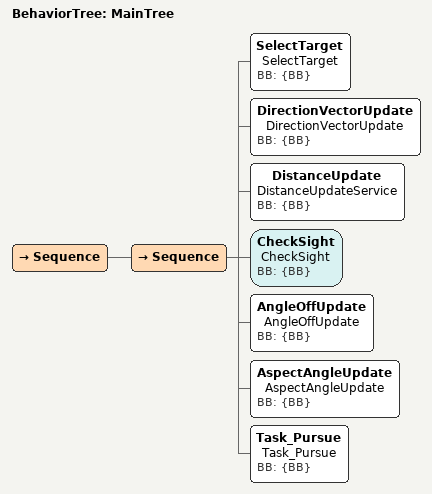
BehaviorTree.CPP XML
<root main_tree_to_execute = "MainTree">

  <BehaviorTree ID="MainTree">
    <Sequence>

        <!-- 서비스 노드: 타겟 선택 및 정보 업데이트 -->
        <Sequence>
          <SelectTarget name="SelectTarget" BB="{BB}"/>
          <DirectionVectorUpdate name="DirectionVectorUpdate" BB="{BB}"/>
          <DistanceUpdate name="DistanceUpdateService" BB="{BB}"/>
          <CheckSight name="CheckSight" BB="{BB}"/>
          <AngleOffUpdate name="AngleOffUpdate" BB="{BB}"/>
          <AspectAngleUpdate name="AspectAngleUpdate" BB="{BB}"/>

          <!-- 적기 추종 Task: 원호 예측 및 1500ft 예측형 GCAS 고도 보호 적용 -->
          <Task_Pursue name="Task_Pursue" BB="{BB}"/>

        </Sequence>

    </Sequence>
  </BehaviorTree>

</root>
